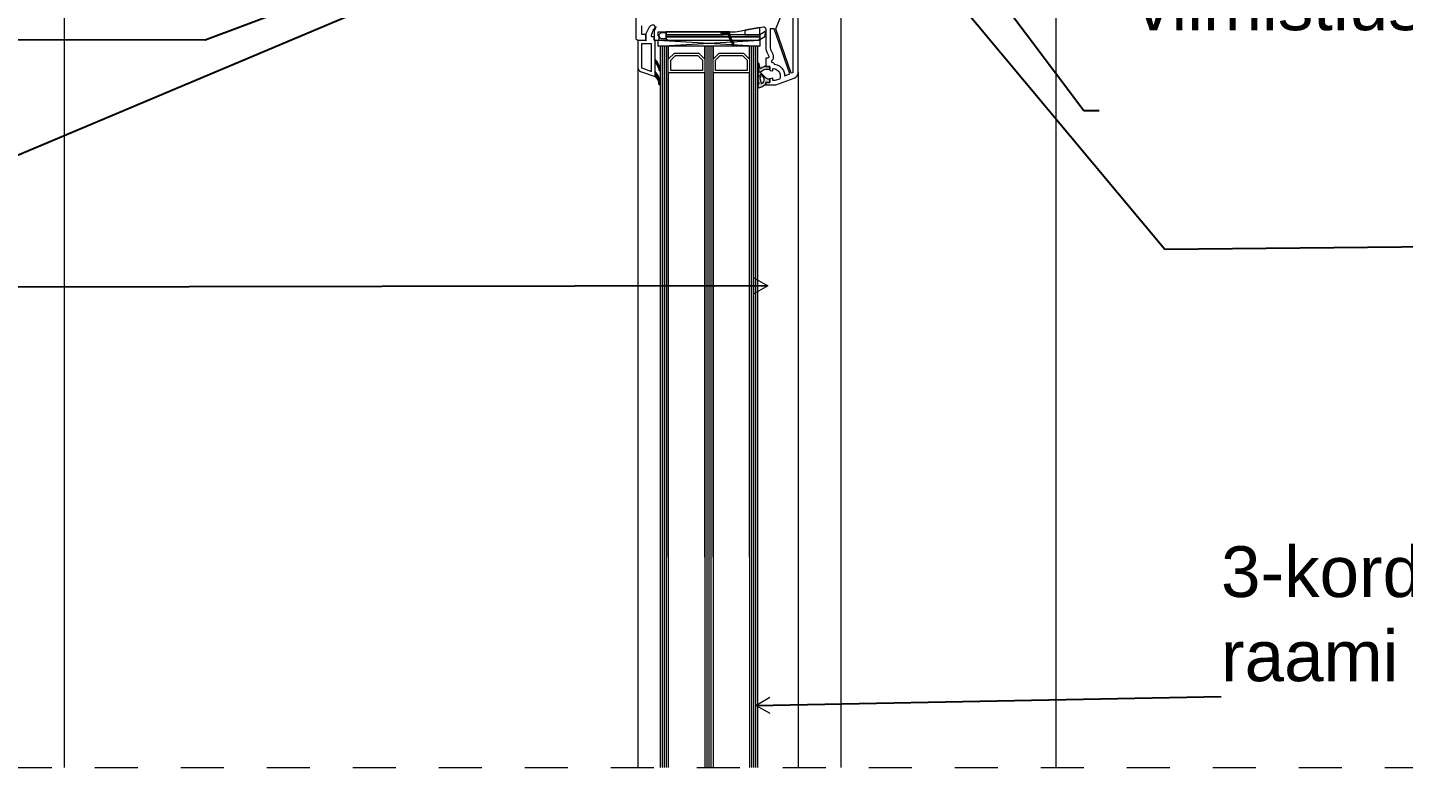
# Model space of a CAD drawing. Header units: millimetres. Extents: x 2715 to 5047, y -920 to 3095.
# Drawn here: x 3741 to 4418, y 2337 to 2702 of the extents above; entities that cross this region are included whole.
import ezdxf

# ---------------------------------------------------------------- set-up
doc = ezdxf.new("R2010")
doc.units = ezdxf.units.MM
doc.header["$MEASUREMENT"] = 0
doc.linetypes.add('Dashed', pattern=[42.333333333324, 21.166666666662, -21.166666666662])
for name, color, linetype, lineweight in [('2D Drafting - General_Pen_No__1', 7, 'Continuous', 13), ('ACCESSORIES_Pen_No__1', 7, 'Continuous', 13), ('Annotation - Label_Pen_No__2', 8, 'Continuous', 15), ('ASSEMBLY_Pen_No__1', 7, 'Continuous', 13), ('GASKET_INSIDE_Pen_No__1', 7, 'Continuous', 13), ('GASKET_OUTSIDE_Pen_No__1', 7, 'Continuous', 13), ('GLAS_G2_Pen_No__1', 7, 'Continuous', 13), ('GLASABSTANDSHALTER_Pen_No__1', 7, 'Continuous', 13), ('GLASDISTANCER_INSIDE_Pen_No__1', 7, 'Continuous', 13), ('HATCH_GLAS_Pen_No__1', 7, 'Continuous', 13), ('HATCH_STEEL_Pen_No__1', 7, 'Continuous', 13), ('New_0_Pen_No__1', 7, 'Continuous', 13), ('New_Structural - Bearing_Pen_No__1', 7, 'Continuous', 13), ('PVC_INSIDE_Pen_No__1', 7, 'Continuous', 13), ('PVC_OUTSIDE_Pen_No__1', 7, 'Continuous', 13), ('PVC_OUTSIDE_Pen_No__141', 7, 'Continuous', 20)]:
    doc.layers.add(name, color=color, linetype=linetype, lineweight=lineweight)
doc.layers.add('New_Structural - Bearing_Pen_No__87', color=7, linetype='Continuous', lineweight=20, true_color=0x6a6a6a)
doc.styles.add('GENERATED_STYLE_1', font='')
doc.styles.get('GENERATED_STYLE_1').set_extended_font_data('Arial')
doc.dimstyles.new('GENERATED_STYLE__5', dxfattribs={"dimtxt": 0.18, "dimasz": 7.6, "dimexe": 0.18, "dimexo": 0.0625, "dimgap": 0, "dimtad": 0, "dimtih": 1, "dimtoh": 1, "dimdec": 4, "dimzin": 0, "dimdsep": 46, "dimcen": 0.09, "dimadec": 0, "dimazin": 0, "dimtfac": 1, "dimtdec": 4, "dimtmove": 0, "dimatfit": 3, "dimldrblk": 'ARROWHEAD_14', "dimfxl": 0, "dimtolj": 1, "dimtzin": 0, "dimarcsym": 0})

# ---------------------------------------------------------------- blocks, each defined once
blk = doc.blocks.new('ARROWHEAD_14')
at = {"color": 0, "linetype": 'Continuous', "lineweight": 0}
blk.add_line((0, 0), (-1, 0), dxfattribs=at)
at = {"color": 0, "linetype": 'Continuous', "lineweight": 0, "flags": 128}
blk.add_lwpolyline([(-0.9093, 0.525), (0, 0), (-0.9093, -0.525)], dxfattribs=at)

msp = doc.modelspace()

# ---------------------------------------------------------------- hatches: boundary and pattern name
at = {"layer": 'HATCH_STEEL_Pen_No__1', "linetype": 'Continuous', "lineweight": 13}
for points in [[(4087.567327729634, 2693.649019279716, 0.9999999999999999), (4088.191589774514, 2694.149316090955, -0.1592581583434661), (4086.179458752074, 2699.499167685344), (4082.279458752073, 2699.499167685344), (4082.279458752073, 2699.199167685334, 0.4142135623730958), (4082.779458752075, 2698.699167685345), (4084.966617631384, 2698.699167685345, 0.3178372451959016), (4085.249460343864, 2698.899167685338, -1.468861035905083), (4085.670905900035, 2698.533105189453, 0.3258421776142953), (4085.513804788679, 2698.216454444276, 0.1272222561337556)], [(4051.385466738711, 2680.615383225612, 0.3706425838391578), (4051.682052346937, 2680.360516107155, 0.4403594554593427), (4051.980879982441, 2680.687012224948, 0.1774538745562154), (4049.479458752078, 2685.999167685336), (4049.479458752078, 2684.499167685343, -0.1540775753424426)], [(4049.479458752078, 2677.499167685338, -0.2407766165983273), (4051.179553958295, 2673.986340465388, 0.4206686495390415), (4051.579526780703, 2673.577613735728, 0.4066440412229096), (4051.979458752076, 2673.967181704752, 0.2126106253881231), (4049.479458752078, 2679.999296723165)]]:
    msp.add_hatch(color=7, dxfattribs=at).paths.add_polyline_path(points)
h = msp.add_hatch(color=7, dxfattribs=at)
h.paths.add_polyline_path([(4105.979458752077, 2682.499167419221), (4103.979458752083, 2682.499167419221, 0.1239582137291495), (4101.697968056872, 2681.629432194638), (4101.416949583044, 2681.433475254136, -0.4437914836851535), (4101.272363699411, 2681.466490211631), (4100.769015130229, 2683.786008822222, 1.744773533141896), (4100.268150409224, 2683.311019010302), (4100.486071279935, 2679.744490500821), (4099.994196737971, 2678.720366628367, 0.2263135609471319), (4100.080467716853, 2678.29852384453, -0.2395190417902067), (4100.177724665162, 2677.981812321446, 0.1889138560006949), (4100.759027289275, 2677.650202502261, 0.1618186157693849), (4099.979458752077, 2676.406590300997), (4100.267944466356, 2675.087381372277, 0.9115233268233869), (4100.472016832956, 2674.503079850735, -0.1765647737820134), (4100.115822388435, 2673.180387100158, 0.7679982711124358), (4101.04642244838, 2672.069436578949), (4102.265943590584, 2672.638108626825), (4103.47945875208, 2673.499167419221), (4103.979458752068, 2673.499167419221), (4103.979458752068, 2674.499167419226), (4105.979458752064, 2674.499167419226), (4105.979458752064, 2676.199167419225), (4105.551276298602, 2676.199167419225, -0.1994834945485658), (4104.133958673902, 2676.788064747297), (4101.391964415089, 2679.542135636095, -0.4656390516686222), (4101.41898089029, 2679.847076312141), (4102.394339814144, 2680.530029983087, -0.1539147210598738), (4104.516572628643, 2681.19916741922), (4105.979458752077, 2681.19916741922)])
h.paths.add_polyline_path([(4102.921929498781, 2676.729833911165, -0.2209494749293333), (4102.979447864559, 2676.571420857085), (4102.979447864559, 2675.691483766597, -0.2771535916520276), (4101.919512148416, 2673.926185167998, -0.3537811246535951), (4101.773432373964, 2674.130962881518, 0.08194236689894649), (4101.587752852854, 2675.20919208057), (4101.248240116679, 2676.7005320669, -0.3418844809212941), (4101.336945477346, 2676.928785593146, 0.2748331332540233), (4101.269768749208, 2678.252111011429), (4101.300928228543, 2678.505884605696, -0.6256334363861651), (4101.641169221341, 2678.622621004206)], flags=0)

# ---------------------------------------------------------------- linework, layer by layer
at = {"layer": '2D Drafting - General_Pen_No__1', "color": 7, "linetype": 'Continuous', "lineweight": 13}
for p, q in [((4140.979458752075, 2724.603462876897), (4140.979458752075, 2337.296162626541)), ((4040.979458752066, 2681.914197847374), (4040.979458752066, 2337.296162626541)), ((4119.979458752074, 2679.603462876895), (4119.979458752074, 2337.296162626541))]:
    msp.add_line(p, q, dxfattribs=at)
at = {"layer": 'ACCESSORIES_Pen_No__1', "color": 7, "linetype": 'Continuous', "lineweight": 13}
for points in [[(4051.038037395831, 2697.499167685334), (4051.479458752073, 2697.499167685334), (4051.479458752073, 2697.067748407105), (4052.2466160396, 2696.300591119579), (4054.853936088282, 2696.300591119579), (4054.853936088282, 2699.000591119583), (4052.2466160396, 2699.000591119583), (4051.038037395831, 2697.792012475828, 0.4004688065498558)], [(4054.853936088282, 2698.100591119596), (4083.353936088233, 2698.100591119596, -0.4139154319953265), (4081.95393608823, 2699.499167685344), (4054.853936088282, 2699.499167685344)]]:
    msp.add_lwpolyline(points, format="xyb", close=True, dxfattribs=at)
for points in [[(4054.853936088282, 2697.100591119591), (4100.979458752068, 2697.100591119591), (4100.979458752068, 2698.100591119596), (4054.853936088282, 2698.100591119596)], [(4054.853936088282, 2695.800591119605), (4055.353936088285, 2695.800591119605), (4055.353936088285, 2695.500591119594), (4100.47945875208, 2695.500591119594), (4100.47945875208, 2695.800591119605), (4100.979458752068, 2695.800591119605), (4100.979458752068, 2697.100591119591), (4054.853936088282, 2697.100591119591)], [(4093.679458752067, 2698.100591119596), (4100.979458752068, 2698.100591119596), (4100.979458752068, 2701.615091456529), (4093.678689149133, 2700.327768795587)], [(4100.979458752068, 2695.800591119605), (4103.527941102644, 2697.271958090721), (4103.979458752068, 2699.832641927157), (4100.979458752068, 2698.100591119596)]]:
    msp.add_lwpolyline(points, close=True, dxfattribs=at)
at = {"layer": 'ASSEMBLY_Pen_No__1', "color": 7, "linetype": 'Continuous', "lineweight": 13}
for p, q in [((4051.979458752076, 2692.499167685339), (4051.929458752074, 2692.499167685339)), ((4051.979458752076, 2662.499167685337), (4051.929458752074, 2662.499167685337)), ((4099.979458752077, 2662.499167685337), (4099.929458752076, 2662.499167685337))]:
    msp.add_line(p, q, dxfattribs=at)
at = {"layer": 'GASKET_INSIDE_Pen_No__1', "color": 7, "linetype": 'Continuous', "lineweight": 13}
msp.add_lwpolyline([(4101.919512148416, 2673.926185167998, -0.3537811246532922), (4101.773432373964, 2674.130962881518, 0.08194236689896235), (4101.587752852854, 2675.20919208057), (4101.248240116679, 2676.7005320669, -0.3418844809213535), (4101.336945477346, 2676.928785593146, 0.2748331332540144), (4101.269768749208, 2678.252111011429), (4101.300928228543, 2678.505884605696, -0.6256334363864708), (4101.641169221341, 2678.622621004206), (4102.921929498781, 2676.729833911165, -0.2209494749293841), (4102.979447864559, 2676.571420857085), (4102.979447864559, 2675.691483766597, -0.2771535916520936)], format="xyb", close=True, dxfattribs=at)
at = {"layer": 'GASKET_OUTSIDE_Pen_No__1', "color": 7, "linetype": 'Continuous', "lineweight": 13}
for points in [[(4087.567327729634, 2693.649019279716, 0.9999999999999999), (4088.191589774514, 2694.149316090955, -0.1592581583434678), (4086.179458752074, 2699.499167685344), (4082.279458752073, 2699.499167685344), (4082.279458752073, 2699.199167685334, 0.4142135623730951), (4082.779458752075, 2698.699167685345), (4084.966617631398, 2698.699167685345, 0.3178372451949719), (4085.249460343864, 2698.899167685338, -1.468861035905438), (4085.670905900035, 2698.533105189438, 0.325842177614197), (4085.513804788679, 2698.216454444276, 0.1272222561337479)], [(4051.385466738711, 2680.615383225612, 0.3706425838391578), (4051.682052346937, 2680.360516107155, 0.4403594554593427), (4051.980879982441, 2680.687012224948, 0.1774538745562154), (4049.479458752078, 2685.999167685336), (4049.479458752078, 2684.499167685343, -0.1540775753424426)], [(4100.267944466356, 2675.087381372277, 0.9115233268252338), (4100.472016832956, 2674.503079850735, -0.1765628121736667), (4100.115822388435, 2673.180387100158, 0.7679982711123006), (4101.04642244838, 2672.069436578949), (4102.265943590584, 2672.638108626825), (4103.47945875208, 2673.499167419221), (4103.979458752068, 2673.499167419221), (4103.979458752068, 2674.499167419226), (4105.979458752064, 2674.499167419226), (4105.979458752064, 2676.199167419225), (4105.551276298602, 2676.199167419225, -0.1994834945484328), (4104.133958673902, 2676.788064747297), (4101.391964415089, 2679.542135636095, -0.4656390516687137), (4101.41898089029, 2679.847076312141), (4102.394339814144, 2680.530029983087, -0.1539147210598862), (4104.516572628643, 2681.19916741922), (4105.979458752077, 2681.19916741922), (4105.979458752077, 2682.499167419221), (4103.979458752083, 2682.499167419221, 0.1239582137291396), (4101.697968056872, 2681.629432194638), (4101.416949583044, 2681.433475254136, -0.4437914836856329), (4101.272363699411, 2681.466490211631), (4100.769015130229, 2683.786008822222, 1.744773533141943), (4100.268150409224, 2683.311019010302), (4100.486071279935, 2679.744490500821), (4099.994196737971, 2678.720366628367, 0.2263135609471477), (4100.080467716853, 2678.29852384453, -0.2395190417901729), (4100.177724665162, 2677.981812321446, 0.1889138560006572), (4100.759027289275, 2677.650202502261, 0.161818615769364), (4099.979458752077, 2676.406590300997)], [(4049.479458752078, 2677.499167685338, -0.2407766165983273), (4051.179553958295, 2673.986340465388, 0.4206686495390415), (4051.579526780703, 2673.577613735728, 0.4066440412229096), (4051.979458752076, 2673.967181704752, 0.2126106253881231), (4049.479458752078, 2679.999296723165)]]:
    msp.add_lwpolyline(points, format="xyb", close=True, dxfattribs=at)
at = {"layer": 'GLAS_G2_Pen_No__1', "color": 7, "linetype": 'Continuous', "lineweight": 13}
msp.add_lwpolyline([(4077.97945875207, 2440.84009811304), (4077.979458752072, 2692.499167685339), (4073.979458752067, 2692.499167685339), (4073.979458752065, 2337.296162626541)], dxfattribs=at)
at = {"layer": 'GLASABSTANDSHALTER_Pen_No__1', "color": 7, "linetype": 'Continuous', "lineweight": 13}
for p, q in [((4050.979458752071, 2692.499167685339), (4100.979458752068, 2695.499167685339)), ((4050.979458752071, 2695.499167685339), (4100.979458752068, 2692.499167685339))]:
    msp.add_line(p, q, dxfattribs=at)
at = {"layer": 'GLASDISTANCER_INSIDE_Pen_No__1', "color": 7, "linetype": 'Continuous', "lineweight": 13}
for points in [[(4057.179458752078, 2680.499167685338), (4057.179458752078, 2685.602111410487), (4059.476515026919, 2687.899167685342), (4070.482402477229, 2687.899167685342), (4072.77945875207, 2685.602111410487), (4072.77945875207, 2680.499167685338)], [(4079.179458752069, 2680.499167685338), (4079.179458752069, 2685.602111410487), (4081.476515026925, 2687.899167685342), (4092.48240247722, 2687.899167685342), (4094.779458752075, 2685.602111410487), (4094.779458752075, 2680.499167685338)]]:
    msp.add_lwpolyline(points, close=True, dxfattribs=at)
at = {"layer": 'HATCH_GLAS_Pen_No__1', "color": 7, "linetype": 'Continuous', "lineweight": 13}
for p, q in [((4052.979458752066, 2692.499167685339), (4052.979458752066, 2337.296162626541)), ((4053.979458752071, 2692.499167685339), (4053.979458752071, 2337.296162626541)), ((4054.979458752076, 2692.499167685339), (4054.979458752076, 2337.296162626541)), ((4074.979458752072, 2692.499167685339), (4074.979458752072, 2337.296162626541)), ((4075.979458752076, 2692.499167685339), (4075.979458752076, 2337.296162626541)), ((4076.979458752067, 2692.499167685339), (4076.979458752067, 2337.296162626541)), ((4096.979458752077, 2692.499167685339), (4096.979458752077, 2337.296162626541)), ((4097.979458752068, 2692.499167685339), (4097.979458752068, 2337.296162626541)), ((4098.979458752073, 2692.499167685339), (4098.979458752073, 2337.296162626541))]:
    msp.add_line(p, q, dxfattribs=at)
at = {"layer": 'HATCH_STEEL_Pen_No__1', "color": 7, "linetype": 'Continuous', "lineweight": 13, "flags": 128}
for points in [[(4087.567327729634, 2693.649019279716, 0.9999999999999999), (4088.191589774514, 2694.149316090955, -0.1592581583434661), (4086.179458752074, 2699.499167685344), (4082.279458752073, 2699.499167685344), (4082.279458752073, 2699.199167685334, 0.4142135623730958), (4082.779458752075, 2698.699167685345), (4084.966617631384, 2698.699167685345, 0.3178372451959016), (4085.249460343864, 2698.899167685338, -1.468861035905083), (4085.670905900035, 2698.533105189453, 0.3258421776142953), (4085.513804788679, 2698.216454444276, 0.1272222561337556)], [(4051.385466738711, 2680.615383225612, 0.3706425838391578), (4051.682052346937, 2680.360516107155, 0.4403594554593427), (4051.980879982441, 2680.687012224948, 0.1774538745562154), (4049.479458752078, 2685.999167685336), (4049.479458752078, 2684.499167685343, -0.1540775753424426)], [(4105.979458752077, 2682.499167419221), (4103.979458752083, 2682.499167419221, 0.1239582137291495), (4101.697968056872, 2681.629432194638), (4101.416949583044, 2681.433475254136, -0.4437914836851535), (4101.272363699411, 2681.466490211631), (4100.769015130229, 2683.786008822222, 1.744773533141896), (4100.268150409224, 2683.311019010302), (4100.486071279935, 2679.744490500821), (4099.994196737971, 2678.720366628367, 0.2263135609471319), (4100.080467716853, 2678.29852384453, -0.2395190417902067), (4100.177724665162, 2677.981812321446, 0.1889138560006949), (4100.759027289275, 2677.650202502261, 0.1618186157693849), (4099.979458752077, 2676.406590300997), (4100.267944466356, 2675.087381372277, 0.9115233268233869), (4100.472016832956, 2674.503079850735, -0.1765647737820134), (4100.115822388435, 2673.180387100158, 0.7679982711124358), (4101.04642244838, 2672.069436578949), (4102.265943590584, 2672.638108626825), (4103.47945875208, 2673.499167419221), (4103.979458752068, 2673.499167419221), (4103.979458752068, 2674.499167419226), (4105.979458752064, 2674.499167419226), (4105.979458752064, 2676.199167419225), (4105.551276298602, 2676.199167419225, -0.1994834945485658), (4104.133958673902, 2676.788064747297), (4101.391964415089, 2679.542135636095, -0.4656390516686222), (4101.41898089029, 2679.847076312141), (4102.394339814144, 2680.530029983087, -0.1539147210598738), (4104.516572628643, 2681.19916741922), (4105.979458752077, 2681.19916741922)], [(4049.479458752078, 2677.499167685338, -0.2407766165983273), (4051.179553958295, 2673.986340465388, 0.4206686495390415), (4051.579526780703, 2673.577613735728, 0.4066440412229096), (4051.979458752076, 2673.967181704752, 0.2126106253881231), (4049.479458752078, 2679.999296723165)], [(4102.921929498781, 2676.729833911165, -0.2209494749293333), (4102.979447864559, 2676.571420857085), (4102.979447864559, 2675.691483766597, -0.2771535916520276), (4101.919512148416, 2673.926185167998, -0.3537811246535951), (4101.773432373964, 2674.130962881518, 0.08194236689894649), (4101.587752852854, 2675.20919208057), (4101.248240116679, 2676.7005320669, -0.3418844809212941), (4101.336945477346, 2676.928785593146, 0.2748331332540233), (4101.269768749208, 2678.252111011429), (4101.300928228543, 2678.505884605696, -0.6256334363861651), (4101.641169221341, 2678.622621004206)]]:
    msp.add_lwpolyline(points, format="xyb", close=True, dxfattribs=at)
at = {"layer": 'New_0_Pen_No__1', "color": 7, "linetype": 'Dashed', "lineweight": 13}
msp.add_lwpolyline([(2715.351942632282, 2337.296162626541), (5047.110300796499, 2337.296162626541)], dxfattribs=at)
at = {"layer": 'New_Structural - Bearing_Pen_No__1', "color": 7, "linetype": 'Continuous', "lineweight": 13}
msp.add_line((3758.810270878821, 2337.296159528686), (3758.811278489934, 2787.753785888971), dxfattribs=at)
at = {"layer": 'New_Structural - Bearing_Pen_No__87', "color": 251, "linetype": 'Continuous', "lineweight": 20, "true_color": 0x6a6a6a}
msp.add_line((4246.811266815014, 2802.999043231139), (4246.811266815014, 2337.278605792415), dxfattribs=at)
at = {"layer": 'PVC_INSIDE_Pen_No__1', "color": 7, "linetype": 'Continuous', "lineweight": 13}
for points in [[(4108.925555297023, 2700.999167685336), (4115.47945875208, 2717.299167685337), (4116.279458752078, 2717.299167685337, -0.4142135623730951), (4117.279458752069, 2716.299167685332), (4117.279458752069, 2679.603462876895, -0.315298788878942), (4117.082064795074, 2679.321555090663), (4116.479458752071, 2679.102224428018)], [(4106.17945875207, 2691.653013839184, 0.1138880213754593), (4106.462604819488, 2690.426047547047), (4107.381144145339, 2688.541864314556, -0.3153917464545219), (4106.850432746075, 2685.198809346713, 0.5453963388840551), (4107.003851108676, 2684.543968365444, -0.1446837993429154), (4108.241084784783, 2683.642956498017, -0.2286001661510366), (4112.648197013233, 2680.54376044945, -0.1277968793497936), (4113.179458752061, 2678.499167685399), (4113.179458752075, 2677.901122654941), (4115.727590142217, 2678.82856663395), (4108.079458752077, 2700.999167685336), (4106.17945875207, 2700.999167685336)], [(4042.779458752069, 2681.914197847374, 0.3179870716668641), (4042.91289472852, 2681.725599780661), (4047.679458752075, 2680.043283066465), (4047.679458752075, 2693.699167685336), (4042.779458752069, 2693.699167685336)]]:
    msp.add_lwpolyline(points, format="xyb", close=True, dxfattribs=at)
at = {"layer": 'PVC_OUTSIDE_Pen_No__1', "color": 7, "linetype": 'Continuous', "lineweight": 13}
for points in [[(4055.979458752065, 2440.84009811304), (4055.979458752066, 2692.499167685339), (4051.979458752076, 2692.499167685339), (4051.979458752074, 2337.296162626541)], [(4099.979458752076, 2337.296162626541), (4099.979458752077, 2692.499167685339), (4095.979458752073, 2692.499167685339), (4095.979458752071, 2337.296162626541)], [(4073.979458752065, 2440.84009811304), (4073.979458752067, 2679.299167685341), (4055.979458752066, 2679.299167685341), (4055.979458752065, 2337.296162626541)], [(4095.979458752071, 2440.840281292076), (4095.979458752073, 2679.299167685341), (4077.979458752072, 2679.299167685341), (4077.97945875207, 2337.296162626541)]]:
    msp.add_lwpolyline(points, dxfattribs=at)
for points in [[(4055.979458752066, 2686.09916768534), (4058.979458752066, 2689.09916768534), (4070.979458752067, 2689.09916768534), (4073.979458752067, 2686.09916768534), (4073.979458752067, 2692.499167685339), (4055.979458752066, 2692.499167685339)], [(4073.979458752067, 2679.299167685341), (4055.979458752066, 2679.299167685341), (4055.979458752066, 2686.09916768534), (4058.979458752066, 2689.09916768534), (4070.979458752067, 2689.09916768534), (4073.979458752067, 2686.09916768534)], [(4077.979458752072, 2686.09916768534), (4080.979458752072, 2689.09916768534), (4092.979458752072, 2689.09916768534), (4095.979458752073, 2686.09916768534), (4095.979458752073, 2692.499167685339), (4077.979458752072, 2692.499167685339)], [(4095.979458752073, 2679.299167685341), (4077.979458752072, 2679.299167685341), (4077.979458752072, 2686.09916768534), (4080.979458752072, 2689.09916768534), (4092.979458752072, 2689.09916768534), (4095.979458752073, 2686.09916768534)]]:
    msp.add_lwpolyline(points, close=True, dxfattribs=at)
at = {"layer": 'PVC_OUTSIDE_Pen_No__141', "color": 7, "linetype": 'Continuous', "lineweight": 20}
for points in [[(4039.979458752075, 2748.499167685336), (4039.979458752075, 2700.006278702245), (4039.979458752075, 2696.499167685344, 0.4142135623730951), (4040.97945875208, 2695.499167685339), (4044.479458752068, 2695.499167685339, 0.414213562373135), (4044.979458752071, 2695.999167685341), (4044.979458752071, 2698.199167685343), (4042.979458752076, 2698.199167685343), (4042.979458752076, 2702.499167685344, -0.4142135623736674)], [(4049.743448730826, 2702.356850592648, -0.1721541418099984), (4049.667028096511, 2701.557942797505), (4049.441275368057, 2701.073814509014, 0.1095178116811534), (4048.979458752076, 2698.957624842973), (4048.979458752076, 2695.999167685341), (4048.979458752076, 2695.499167685339), (4051.479458752073, 2695.499167685339), (4051.479458752073, 2697.499167685334), (4050.979458752071, 2697.499167685334), (4050.979458752071, 2699.499167685344), (4088.979458736862, 2699.499167685344), (4102.805810574413, 2701.937126559071, -0.4663076581549929), (4103.979458752068, 2700.952318806058), (4103.979458752068, 2691.653013839184, 0.1138880213754347), (4104.485076729607, 2689.462002603233), (4105.403616055444, 2687.577819370728, -0.1138880213754298), (4105.479458752076, 2687.249167685335, -0.4142135623730951), (4104.729458752079, 2686.499167685338), (4103.979458752068, 2686.499167685338), (4103.979458752068, 2682.499167685334), (4105.979458752077, 2682.499167685348), (4105.979458752077, 2680.743911797007, 0.3394542588641057), (4106.127694943058, 2680.550726631748), (4107.227694943052, 2680.255982520078, 0.49314542603405), (4107.479458752071, 2680.449167685337), (4107.479458752071, 2681.299167685322, -0.4491855587381244), (4107.702986026784, 2681.497779032808, -0.2406017112619309), (4110.726476971668, 2679.472783287292, -0.1277968793511999), (4110.979458752059, 2678.499167685356), (4110.979458752073, 2676.729614851436, -0.3152987888812759), (4110.650468823738, 2676.259768541027), (4108.579458752079, 2675.505982520076), (4107.73122256143, 2675.505982520176, -0.4931454265630823), (4107.479458752071, 2675.699167685335), (4107.479458752071, 2676.549167685335, 0.4931454260325288), (4107.227694943052, 2676.742352850594), (4106.127694943044, 2676.447608738923, 0.3394542588609477), (4105.979458752077, 2676.254423573665), (4105.979458752064, 2674.499167685338), (4103.979458752068, 2674.499167685338), (4103.979458752068, 2673.499167685333), (4108.979458752078, 2673.499167685333), (4118.005519182052, 2676.78438501454, 0.3152987888789897), (4119.979458752074, 2679.603462876895), (4119.979458752074, 2683.276745802257), (4119.979458752074, 2719.499167685339)]]:
    msp.add_lwpolyline(points, format="xyb", dxfattribs=at)
msp.add_lwpolyline([(4040.979458752066, 2681.914197847374, 0.3179870716668473), (4042.313818516608, 2680.028217180206), (4049.479458752078, 2677.499167685338), (4049.479458752078, 2695.499167685339), (4048.979458752076, 2695.499167685339), (4048.979458752076, 2696.999167685346), (4048.32328141973, 2696.999167685346, -0.5205670505517485), (4047.665496585172, 2697.938581785661), (4048.779458752069, 2700.999167685336, 0.8888888888887524), (4048.779458752069, 2702.799167685339), (4048.037307604378, 2702.799167685339, 0.3152987888789834), (4046.627768673194, 2701.812197900336), (4044.979458752071, 2698.499167685339), (4044.979458752071, 2695.149213031241), (4040.979458752066, 2695.499167685339)], format="xyb", close=True, dxfattribs=at)
msp.add_lwpolyline([(4050.979458752071, 2692.499167685339), (4050.979458752071, 2695.499167685339), (4100.979458752068, 2695.499167685339), (4100.979458752068, 2692.499167685339)], close=True, dxfattribs=at)

# ---------------------------------------------------------------- texts
at = {"layer": 'Annotation - Label_Pen_No__2', "color": 8, "linetype": 'Continuous', "lineweight": 15, "char_height": 25, "attachment_point": 7, "rotation": 359.99997189480035, "style": 'GENERATED_STYLE_1'}
for s, insert, width, line_spacing_factor in [('\\A1;{\\pqr;\\fArial|b0|i0|c0|p34;Peensaetud kattelaud \\fArial|b0|i0|c0|p34;100\\fArial|b0|i0|c0|p34; mm\\P\\pqr;\\fArial|b0|i0|c0|p34;viimistlus vastavalt hoone vaadetele AR-6-02 ja AR-6-03 välisviimistlus VV01}', (4268.135040065222, 2660.818103502587), 751.7738224045895, 0.9395151532406155), ('\\A1;{\\pql;\\fArial|b0|i0|c0|p34;3-kordne puitalumiiniumprofiilil aken, välimine raami toon väljast RAL 7016 (Antratsiithall)}', (4328.061681496292, 2372.228060579936), 712.847039411952, 0.9943764549787686)]:
    msp.add_mtext(s, dxfattribs=dict(at, insert=insert, width=width, line_spacing_factor=line_spacing_factor))

# ---------------------------------------------------------------- leaders
at = {"layer": 'Annotation - Label_Pen_No__2', "color": 8, "linetype": 'Continuous', "lineweight": 15, "annotation_type": 0, "has_hookline": 1}
for points, hookline_direction, text_width, horizontal_direction in [([(4077.60419637896, 2789.127179207864), (3827.99509535384, 2695.436436782037), (3199.849172594664, 2696.808259191067)], 1, 414.675, (0.9999999999998797, -4.905282440466009e-07, 0)), ([(4145.548390547789, 2777.999103979006), (4300.415150179157, 2592.504707741708), (4479.745155610619, 2594.270442373284)], 0, 552.4500000000004, (0.9999999999998797, -4.905282191776051e-07, 0)), ([(4053.104460476268, 2772.484172312766), (3716.141242427858, 2630.433910694682), (2941.249167910847, 2638.610759159681)], 1, 156.075, (0.9999999999998797, 4.905282207090325e-07, 0)), ([(4188.189972066638, 2756.99904323114), (4260.535040065222, 2660.818107230602), (4268.135040065222, 2660.818103502587)], 0, 731.1750000000001, (0.9999999999998797, -4.905282706919535e-07, 0)), ([(4104.979458752075, 2574.454543759885), (3722.499172239736, 2573.806947722248)], 1, 937.325, (0.9999999999998797, 4.90528204721821e-07, 0)), ([(4099.061697882359, 2367.774552650866), (4328.061681496292, 2372.228060579936)], 0, 699.075, (0.9999999999998797, -4.905282706919535e-07, 0))]:
    msp.add_leader(points, dimstyle='GENERATED_STYLE__5', dxfattribs=dict(at, hookline_direction=hookline_direction, text_width=text_width, horizontal_direction=horizontal_direction))

doc.saveas('drawing.dxf')
